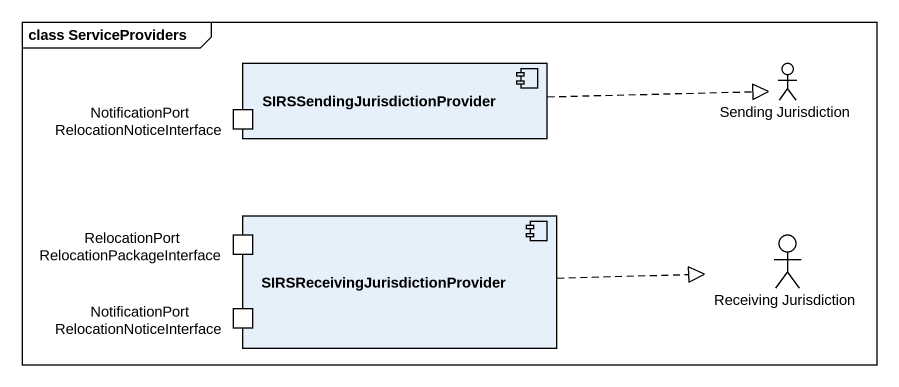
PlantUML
@startuml
mainframe class ServiceProviders
component "SIRSSendingJurisdictionProvider" as SIRSSendingJurisdictionProvi {
  port "NotificationPort RelocationNoticeInterface" as NotificationPort
}
actor "Sending Jurisdiction" as Sending_Jurisdiction
component "SIRSReceivingJurisdictionProvider" as SIRSReceivingJurisdictionPro {
  port "RelocationPort RelocationPackageInterface" as RelocationPort
  port "NotificationPort RelocationNoticeInterface" as NotificationPort_2
}
actor "Receiving Jurisdiction" as Receiving_Jurisdiction
SIRSSendingJurisdictionProvi .right.|> Sending_Jurisdiction
SIRSReceivingJurisdictionPro .right.|> Receiving_Jurisdiction
@enduml
